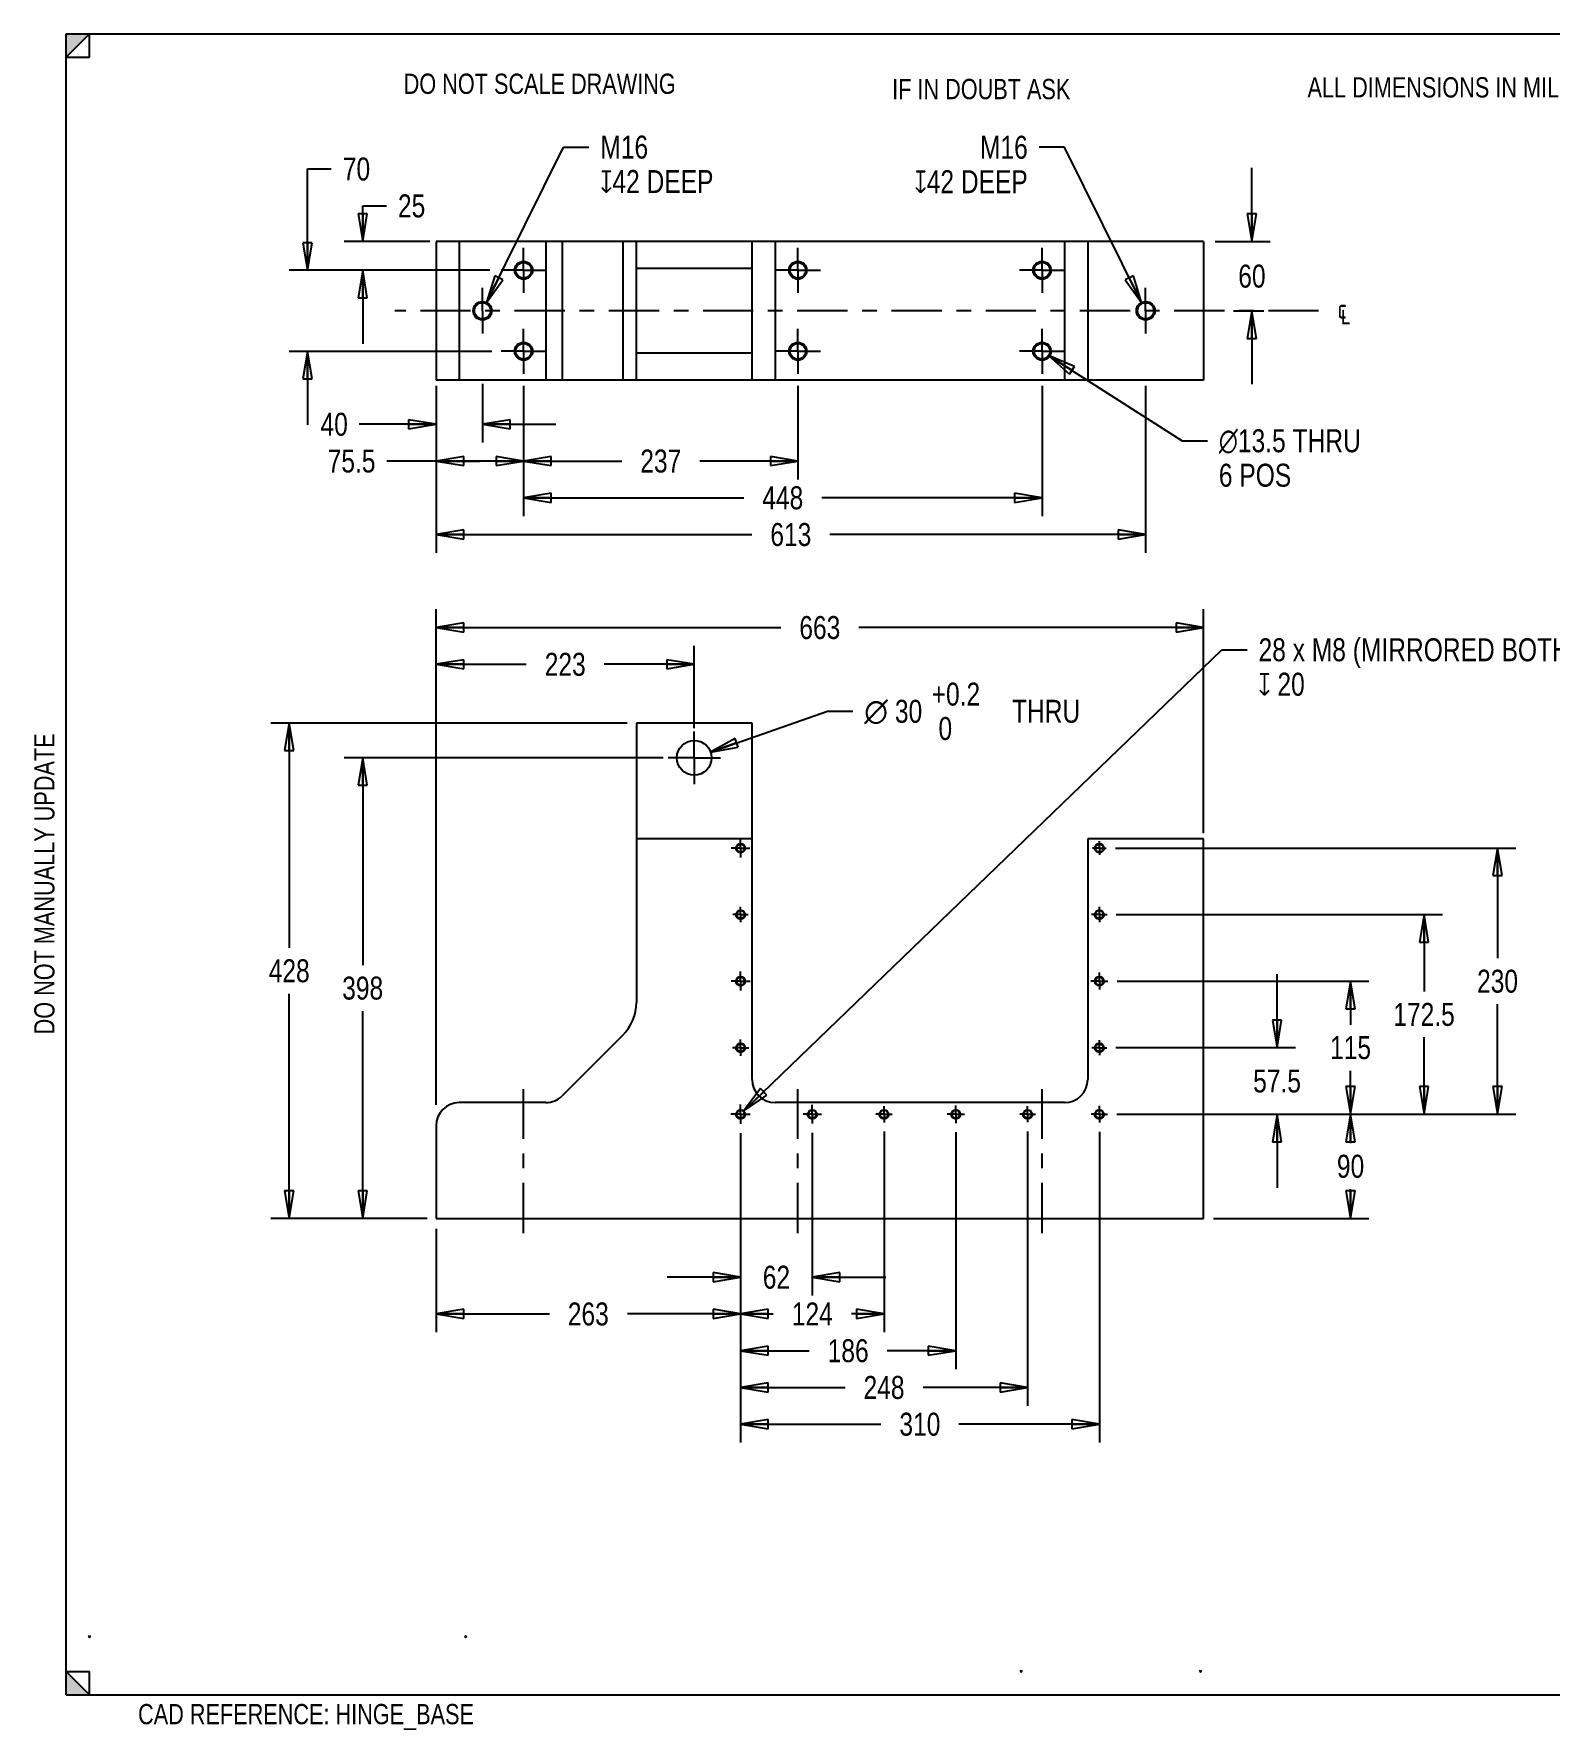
# Model space of a CAD drawing. Header units: inches. Extents: x 0.1 to 16.4, y 0 to 11.6.
# Drawn here: x 0.06 to 10.36, y 0.03 to 11.57 of the extents above; entities that cross this region are included whole.
import ezdxf

# ---------------------------------------------------------------- set-up
doc = ezdxf.new("R2010")
doc.units = ezdxf.units.IN
doc.header["$LTSCALE"] = 0.909449
doc.header["$MEASUREMENT"] = 0
doc.linetypes.add('CENTER', pattern=[0.6, 0.375, -0.075, 0.075, -0.075])
doc.linetypes.add('HIDDEN', pattern=[0.2, 0.1, -0.1])
doc.layers.get('0').update_dxf_attribs({"linetype": 'CONTINUOUS'})
for name, color, linetype in [('02___PRT_ALL_AXES', 7, 'CONTINUOUS'), ('DEFAULT_1', 7, 'CENTER'), ('DEFAULT_2', 8, 'HIDDEN')]:
    doc.layers.add(name, color=color, linetype=linetype)
doc.styles.get("Standard").update_dxf_attribs({"font": 'txt', "width": 0.8})
doc.styles.add('TEXTSTYLE_1', font='gdt', dxfattribs={"width": 0.8})
doc.dimstyles.new('DIMSTYLE_1', dxfattribs={"dimtxt": 0.15625, "dimasz": 0.1875, "dimexe": 0.125, "dimexo": 0.0625, "dimgap": 0.078125, "dimtad": 0, "dimtih": 1, "dimtoh": 1, "dimlfac": 5, "dimzin": 4, "dimdsep": 46, "dimtxsty": 'STANDARD', "dimblk": 'CLOSED', "dimblk1": 'CLOSED', "dimblk2": 'CLOSED', "dimcen": 0.09, "dimadec": 0, "dimazin": 0, "dimtp": 0.01, "dimtm": 0.01, "dimtfac": 1, "dimtofl": 0, "dimtmove": 0, "dimatfit": 3, "dimldrblk": 'CLOSED', "dimfxl": 1, "dimtolj": 1, "dimtzin": 4, "dimarcsym": 0})
doc.dimstyles.new('DIMSTYLE_2', dxfattribs={"dimtxt": 0.15625, "dimasz": 0.1875, "dimexe": 0.125, "dimexo": 0.0625, "dimgap": 0.09, "dimtad": 0, "dimtih": 1, "dimtoh": 1, "dimlfac": 5, "dimzin": 4, "dimdsep": 46, "dimtxsty": 'STANDARD', "dimblk": 'CLOSED', "dimblk1": 'CLOSED', "dimblk2": 'CLOSED', "dimcen": 0.09, "dimadec": 0, "dimazin": 0, "dimtp": 0.01, "dimtm": 0.01, "dimtfac": 1, "dimtofl": 0, "dimtmove": 0, "dimatfit": 2, "dimldrblk": 'CLOSED', "dimfxl": 1, "dimtolj": 1, "dimtzin": 4, "dimarcsym": 0})
doc.dimstyles.new('DIMSTYLE_3', dxfattribs={"dimtxt": 0.15625, "dimasz": 0.1875, "dimexe": 0.125, "dimexo": 0.0625, "dimgap": 0.09, "dimtad": 0, "dimtih": 1, "dimtoh": 1, "dimlfac": 5, "dimzin": 4, "dimdsep": 46, "dimtxsty": 'STANDARD', "dimblk": 'CLOSED', "dimblk1": 'CLOSED', "dimblk2": 'CLOSED', "dimcen": 0.09, "dimadec": 0, "dimazin": 0, "dimtol": 1, "dimtp": 0.2, "dimtfac": 1, "dimtofl": 0, "dimtmove": 0, "dimatfit": 2, "dimldrblk": 'CLOSED', "dimfxl": 1, "dimtolj": 1, "dimtzin": 4, "dimarcsym": 0})

# ---------------------------------------------------------------- blocks, each defined once
blk = doc.blocks.new('_CLOSED')
at = {"color": 0, "linetype": 'BYBLOCK'}
for p, q in [((0, 0), (-1, 0.167)), ((-1, 0.167), (-1, -0.167)), ((-1, -0.167), (0, 0)), ((-1, 0), (0, 0))]:
    blk.add_line(p, q, dxfattribs=at)
blk = doc.blocks.new('*D1')
at = {"color": 2, "linetype": 'CONTINUOUS'}
for p, q in [((4.092, 6.886), (1.667, 6.886)), ((1.792, 6.886), (1.792, 5.357)), ((1.792, 3.516), (1.792, 5.045)), ((2.73, 3.516), (1.667, 3.516))]:
    blk.add_line(p, q, dxfattribs=at)
at = {"color": 2, "linetype": 'CONTINUOUS', "xscale": 0.1875, "yscale": 0.1875, "zscale": 0.1875}
for p, rotation in [((1.792, 6.886), 90), ((1.792, 3.516), 270)]:
    blk.add_blockref('_CLOSED', p, dxfattribs=dict(at, rotation=rotation))
at = {"color": 2, "linetype": 'CONTINUOUS', "insert": (1.792, 5.279), "char_height": 0.1562, "width": 0.375, "attachment_point": 2, "line_spacing_factor": 0.9}
blk.add_mtext('428', dxfattribs=at)
blk = doc.blocks.new('*D3')
at = {"color": 2, "linetype": 'CONTINUOUS'}
for p, q in [((2.792, 5.209), (2.792, 7.661)), ((8.013, 6.138), (8.013, 7.661)), ((2.792, 7.536), (5.137, 7.536)), ((8.013, 7.536), (5.668, 7.536))]:
    blk.add_line(p, q, dxfattribs=at)
at = {"color": 2, "linetype": 'CONTINUOUS', "xscale": 0.1875, "yscale": 0.1875, "zscale": 0.1875, "rotation": 180}
blk.add_blockref('_CLOSED', (2.792, 7.536), dxfattribs=at)
at = {"color": 2, "linetype": 'CONTINUOUS', "xscale": 0.1875, "yscale": 0.1875, "zscale": 0.1875}
blk.add_blockref('_CLOSED', (8.013, 7.536), dxfattribs=at)
at = {"color": 2, "linetype": 'CONTINUOUS', "insert": (5.402, 7.614), "char_height": 0.1562, "width": 0.375, "attachment_point": 2, "line_spacing_factor": 0.9}
blk.add_mtext('663', dxfattribs=at)
blk = doc.blocks.new('*D4')
at = {"color": 2, "linetype": 'CONTINUOUS'}
for p, q in [((4.863, 3.618), (4.863, 2.741)), ((2.792, 3.444), (2.792, 2.741)), ((2.792, 2.866), (3.562, 2.866)), ((4.863, 2.866), (4.093, 2.866))]:
    blk.add_line(p, q, dxfattribs=at)
at = {"color": 2, "linetype": 'CONTINUOUS', "xscale": 0.1875, "yscale": 0.1875, "zscale": 0.1875, "rotation": 180}
blk.add_blockref('_CLOSED', (2.792, 2.866), dxfattribs=at)
at = {"color": 2, "linetype": 'CONTINUOUS', "xscale": 0.1875, "yscale": 0.1875, "zscale": 0.1875}
blk.add_blockref('_CLOSED', (4.863, 2.866), dxfattribs=at)
at = {"color": 2, "linetype": 'CONTINUOUS', "insert": (3.827, 2.944), "char_height": 0.1562, "width": 0.375, "attachment_point": 2, "line_spacing_factor": 0.9}
blk.add_mtext('263', dxfattribs=at)
blk = doc.blocks.new('*D5')
at = {"color": 2, "linetype": 'CONTINUOUS'}
for p, q in [((7.555, 4.225), (9.138, 4.225)), ((9.013, 4.225), (9.013, 4.027)), ((9.013, 3.516), (9.013, 3.714)), ((8.08, 3.516), (9.138, 3.516))]:
    blk.add_line(p, q, dxfattribs=at)
at = {"color": 2, "linetype": 'CONTINUOUS', "xscale": 0.1875, "yscale": 0.1875, "zscale": 0.1875}
for p, rotation in [((9.013, 4.225), 90), ((9.013, 3.516), 270)]:
    blk.add_blockref('_CLOSED', p, dxfattribs=dict(at, rotation=rotation))
at = {"color": 2, "linetype": 'CONTINUOUS', "insert": (9.013, 3.949), "char_height": 0.1562, "width": 0.25, "attachment_point": 2, "line_spacing_factor": 0.9}
blk.add_mtext('90', dxfattribs=at)
blk = doc.blocks.new('*D6')
at = {"color": 2, "linetype": 'CONTINUOUS'}
for p, q in [((4.886, 4.247), (8.137, 7.385)), ((8.137, 7.385), (8.309, 7.385))]:
    blk.add_line(p, q, dxfattribs=at)
at = {"color": 2, "linetype": 'CONTINUOUS', "xscale": 0.1875, "yscale": 0.1875, "zscale": 0.1875, "rotation": 223.985499978}
blk.add_blockref('_CLOSED', (4.886, 4.247), dxfattribs=at)
at = {"color": 2, "linetype": 'CONTINUOUS', "insert": (8.387, 7.463), "char_height": 0.15625, "width": 3.625, "attachment_point": 1, "line_spacing_factor": 0.9}
blk.add_mtext('28 x M8 (MIRRORED BOTH SIDES)\\P\\Fgdt;{\\Fgdt;x}\\Ftxt; 20', dxfattribs=at)
blk = doc.blocks.new('*D7')
at = {"color": 2, "linetype": 'CONTINUOUS'}
for p, q in [((2.792, 9.18), (2.792, 8.544)), ((3.387, 9.18), (3.387, 8.544)), ((3.089, 8.669), (2.457, 8.669)), ((2.792, 8.669), (3.089, 8.669)), ((3.387, 8.669), (3.089, 8.669))]:
    blk.add_line(p, q, dxfattribs=at)
at = {"color": 2, "linetype": 'CONTINUOUS', "xscale": 0.1875, "yscale": 0.1875, "zscale": 0.1875, "rotation": 180}
blk.add_blockref('_CLOSED', (2.792, 8.669), dxfattribs=at)
at = {"color": 2, "linetype": 'CONTINUOUS', "xscale": 0.1875, "yscale": 0.1875, "zscale": 0.1875}
blk.add_blockref('_CLOSED', (3.387, 8.669), dxfattribs=at)
at = {"color": 2, "linetype": 'CONTINUOUS', "insert": (2.379, 8.747), "char_height": 0.1562, "width": 0.5, "attachment_point": 3, "line_spacing_factor": 0.9}
blk.add_mtext('75.5', dxfattribs=at)
blk = doc.blocks.new('*D8')
at = {"color": 2, "linetype": 'CONTINUOUS'}
for p, q in [((1.917, 9.967), (1.917, 10.656)), ((1.917, 10.656), (2.078, 10.656)), ((3.157, 9.967), (1.792, 9.967)), ((3.17, 9.415), (1.792, 9.415)), ((1.917, 9.415), (1.917, 8.915))]:
    blk.add_line(p, q, dxfattribs=at)
at = {"color": 2, "linetype": 'CONTINUOUS', "xscale": 0.1875, "yscale": 0.1875, "zscale": 0.1875}
for p, rotation in [((1.917, 9.967), 270), ((1.917, 9.415), 90)]:
    blk.add_blockref('_CLOSED', p, dxfattribs=dict(at, rotation=rotation))
at = {"color": 2, "linetype": 'CONTINUOUS', "insert": (2.157, 10.734), "char_height": 0.1562, "width": 0.25, "attachment_point": 1, "line_spacing_factor": 0.9}
blk.add_mtext('70', dxfattribs=at)
blk = doc.blocks.new('*D9')
at = {"color": 2, "linetype": 'CONTINUOUS'}
for p, q in [((3.387, 9.18), (3.387, 8.544)), ((5.253, 9.18), (5.253, 8.544)), ((3.387, 8.669), (4.054, 8.669)), ((5.253, 8.669), (4.585, 8.669))]:
    blk.add_line(p, q, dxfattribs=at)
at = {"color": 2, "linetype": 'CONTINUOUS', "xscale": 0.1875, "yscale": 0.1875, "zscale": 0.1875, "rotation": 180}
blk.add_blockref('_CLOSED', (3.387, 8.669), dxfattribs=at)
at = {"color": 2, "linetype": 'CONTINUOUS', "xscale": 0.1875, "yscale": 0.1875, "zscale": 0.1875}
blk.add_blockref('_CLOSED', (5.253, 8.669), dxfattribs=at)
at = {"color": 2, "linetype": 'CONTINUOUS', "insert": (4.32, 8.747), "char_height": 0.1562, "width": 0.375, "attachment_point": 2, "line_spacing_factor": 0.9}
blk.add_mtext('237', dxfattribs=at)
blk = doc.blocks.new('*D10')
at = {"color": 2, "linetype": 'CONTINUOUS'}
for p, q in [((4.659, 6.689), (5.454, 6.966)), ((5.454, 6.966), (5.626, 6.966))]:
    blk.add_line(p, q, dxfattribs=at)
at = {"color": 2, "linetype": 'CONTINUOUS', "xscale": 0.1875, "yscale": 0.1875, "zscale": 0.1875, "rotation": 199.2116709099}
blk.add_blockref('_CLOSED', (4.659, 6.689), dxfattribs=at)
at = {"color": 2, "linetype": 'CONTINUOUS', "width": 0.8}
for s, p in [('+0.2', (6.163, 7.005)), ('30', (5.913, 6.888)), (' THRU', (6.663, 6.888)), (' 0', (6.163, 6.771))]:
    blk.add_text(s, height=0.1562, dxfattribs=at).set_placement(p)
at = {"color": 2, "linetype": 'CONTINUOUS', "style": 'TEXTSTYLE_1'}
blk.add_text('n', height=0.156, dxfattribs=at).set_placement((5.704, 6.888))
blk = doc.blocks.new('*D11')
at = {"color": 2, "linetype": 'CONTINUOUS'}
for p, q in [((8.513, 4.678), (8.513, 5.178)), ((7.417, 4.678), (8.638, 4.678)), ((7.423, 4.225), (8.638, 4.225)), ((8.513, 4.225), (8.513, 3.725))]:
    blk.add_line(p, q, dxfattribs=at)
at = {"color": 2, "linetype": 'CONTINUOUS', "xscale": 0.1875, "yscale": 0.1875, "zscale": 0.1875}
for p, rotation in [((8.513, 4.678), 270), ((8.513, 4.225), 90)]:
    blk.add_blockref('_CLOSED', p, dxfattribs=dict(at, rotation=rotation))
at = {"color": 2, "linetype": 'CONTINUOUS', "insert": (8.513, 4.529), "char_height": 0.1562, "width": 0.5, "attachment_point": 2, "line_spacing_factor": 0.9}
blk.add_mtext('57.5', dxfattribs=at)
blk = doc.blocks.new('*D12')
at = {"color": 2, "linetype": 'CONTINUOUS'}
for p, q in [((7.424, 5.13), (9.138, 5.13)), ((9.013, 5.13), (9.013, 4.834)), ((9.013, 4.225), (9.013, 4.521)), ((7.423, 4.225), (9.138, 4.225))]:
    blk.add_line(p, q, dxfattribs=at)
at = {"color": 2, "linetype": 'CONTINUOUS', "xscale": 0.1875, "yscale": 0.1875, "zscale": 0.1875}
for p, rotation in [((9.013, 5.13), 90), ((9.013, 4.225), 270)]:
    blk.add_blockref('_CLOSED', p, dxfattribs=dict(at, rotation=rotation))
at = {"color": 2, "linetype": 'CONTINUOUS', "insert": (9.013, 4.756), "char_height": 0.1562, "width": 0.375, "attachment_point": 2, "line_spacing_factor": 0.9}
blk.add_mtext('115', dxfattribs=at)
blk = doc.blocks.new('*D13')
at = {"color": 2, "linetype": 'CONTINUOUS'}
for p, q in [((7.419, 5.583), (9.638, 5.583)), ((9.513, 5.583), (9.513, 5.06)), ((9.513, 4.225), (9.513, 4.748)), ((7.423, 4.225), (9.638, 4.225))]:
    blk.add_line(p, q, dxfattribs=at)
at = {"color": 2, "linetype": 'CONTINUOUS', "xscale": 0.1875, "yscale": 0.1875, "zscale": 0.1875}
for p, rotation in [((9.513, 5.583), 90), ((9.513, 4.225), 270)]:
    blk.add_blockref('_CLOSED', p, dxfattribs=dict(at, rotation=rotation))
at = {"color": 2, "linetype": 'CONTINUOUS', "insert": (9.513, 4.982), "char_height": 0.1562, "width": 0.625, "attachment_point": 2, "line_spacing_factor": 0.9}
blk.add_mtext('172.5', dxfattribs=at)
blk = doc.blocks.new('*D14')
at = {"color": 2, "linetype": 'CONTINUOUS'}
for p, q in [((7.413, 6.036), (10.138, 6.036)), ((10.013, 6.036), (10.013, 5.287)), ((10.013, 4.225), (10.013, 4.974)), ((7.423, 4.225), (10.138, 4.225))]:
    blk.add_line(p, q, dxfattribs=at)
at = {"color": 2, "linetype": 'CONTINUOUS', "xscale": 0.1875, "yscale": 0.1875, "zscale": 0.1875}
for p, rotation in [((10.013, 6.036), 90), ((10.013, 4.225), 270)]:
    blk.add_blockref('_CLOSED', p, dxfattribs=dict(at, rotation=rotation))
at = {"color": 2, "linetype": 'CONTINUOUS', "insert": (10.013, 5.208), "char_height": 0.1562, "width": 0.375, "attachment_point": 2, "line_spacing_factor": 0.9}
blk.add_mtext('230', dxfattribs=at)
blk = doc.blocks.new('*D15')
at = {"color": 2, "linetype": 'CONTINUOUS'}
for p, q in [((4.863, 4.097), (4.863, 2.991)), ((5.351, 4.099), (5.351, 2.991)), ((4.863, 3.116), (4.363, 3.116)), ((5.351, 3.116), (5.851, 3.116))]:
    blk.add_line(p, q, dxfattribs=at)
at = {"color": 2, "linetype": 'CONTINUOUS', "xscale": 0.1875, "yscale": 0.1875, "zscale": 0.1875}
blk.add_blockref('_CLOSED', (4.863, 3.116), dxfattribs=at)
at = {"color": 2, "linetype": 'CONTINUOUS', "xscale": 0.1875, "yscale": 0.1875, "zscale": 0.1875, "rotation": 180}
blk.add_blockref('_CLOSED', (5.351, 3.116), dxfattribs=at)
at = {"color": 2, "linetype": 'CONTINUOUS', "insert": (5.107, 3.194), "char_height": 0.1562, "width": 0.25, "attachment_point": 2, "line_spacing_factor": 0.9}
blk.add_mtext('62', dxfattribs=at)
blk = doc.blocks.new('*D16')
at = {"color": 2, "linetype": 'CONTINUOUS'}
for p, q in [((4.863, 4.097), (4.863, 2.741)), ((5.839, 4.107), (5.839, 2.741)), ((4.863, 2.866), (5.085, 2.866)), ((5.839, 2.866), (5.617, 2.866))]:
    blk.add_line(p, q, dxfattribs=at)
at = {"color": 2, "linetype": 'CONTINUOUS', "xscale": 0.1875, "yscale": 0.1875, "zscale": 0.1875, "rotation": 180}
blk.add_blockref('_CLOSED', (4.863, 2.866), dxfattribs=at)
at = {"color": 2, "linetype": 'CONTINUOUS', "xscale": 0.1875, "yscale": 0.1875, "zscale": 0.1875}
blk.add_blockref('_CLOSED', (5.839, 2.866), dxfattribs=at)
at = {"color": 2, "linetype": 'CONTINUOUS', "insert": (5.351, 2.944), "char_height": 0.1562, "width": 0.375, "attachment_point": 2, "line_spacing_factor": 0.9}
blk.add_mtext('124', dxfattribs=at)
blk = doc.blocks.new('*D17')
at = {"color": 2, "linetype": 'CONTINUOUS'}
for p, q in [((4.863, 4.097), (4.863, 2.491)), ((6.327, 4.102), (6.327, 2.491)), ((4.863, 2.616), (5.33, 2.616)), ((6.327, 2.616), (5.861, 2.616))]:
    blk.add_line(p, q, dxfattribs=at)
at = {"color": 2, "linetype": 'CONTINUOUS', "xscale": 0.1875, "yscale": 0.1875, "zscale": 0.1875, "rotation": 180}
blk.add_blockref('_CLOSED', (4.863, 2.616), dxfattribs=at)
at = {"color": 2, "linetype": 'CONTINUOUS', "xscale": 0.1875, "yscale": 0.1875, "zscale": 0.1875}
blk.add_blockref('_CLOSED', (6.327, 2.616), dxfattribs=at)
at = {"color": 2, "linetype": 'CONTINUOUS', "insert": (5.595, 2.694), "char_height": 0.1562, "width": 0.375, "attachment_point": 2, "line_spacing_factor": 0.9}
blk.add_mtext('186', dxfattribs=at)
blk = doc.blocks.new('*D18')
at = {"color": 2, "linetype": 'CONTINUOUS'}
for p, q in [((4.863, 4.097), (4.863, 2.241)), ((6.816, 4.108), (6.816, 2.241)), ((4.863, 2.366), (5.574, 2.366)), ((6.816, 2.366), (6.105, 2.366))]:
    blk.add_line(p, q, dxfattribs=at)
at = {"color": 2, "linetype": 'CONTINUOUS', "xscale": 0.1875, "yscale": 0.1875, "zscale": 0.1875, "rotation": 180}
blk.add_blockref('_CLOSED', (4.863, 2.366), dxfattribs=at)
at = {"color": 2, "linetype": 'CONTINUOUS', "xscale": 0.1875, "yscale": 0.1875, "zscale": 0.1875}
blk.add_blockref('_CLOSED', (6.816, 2.366), dxfattribs=at)
at = {"color": 2, "linetype": 'CONTINUOUS', "insert": (5.839, 2.444), "char_height": 0.1562, "width": 0.375, "attachment_point": 2, "line_spacing_factor": 0.9}
blk.add_mtext('248', dxfattribs=at)
blk = doc.blocks.new('*D19')
at = {"color": 2, "linetype": 'CONTINUOUS'}
for p, q in [((4.863, 4.097), (4.863, 1.991)), ((7.304, 4.106), (7.304, 1.991)), ((4.863, 2.116), (5.818, 2.116)), ((7.304, 2.116), (6.349, 2.116))]:
    blk.add_line(p, q, dxfattribs=at)
at = {"color": 2, "linetype": 'CONTINUOUS', "xscale": 0.1875, "yscale": 0.1875, "zscale": 0.1875, "rotation": 180}
blk.add_blockref('_CLOSED', (4.863, 2.116), dxfattribs=at)
at = {"color": 2, "linetype": 'CONTINUOUS', "xscale": 0.1875, "yscale": 0.1875, "zscale": 0.1875}
blk.add_blockref('_CLOSED', (7.304, 2.116), dxfattribs=at)
at = {"color": 2, "linetype": 'CONTINUOUS', "insert": (6.083, 2.194), "char_height": 0.1562, "width": 0.375, "attachment_point": 2, "line_spacing_factor": 0.9}
blk.add_mtext('310', dxfattribs=at)
blk = doc.blocks.new('*D20')
at = {"color": 2, "linetype": 'CONTINUOUS'}
for p, q in [((2.292, 10.163), (2.292, 10.405)), ((2.292, 10.405), (2.453, 10.405)), ((2.748, 10.163), (2.167, 10.163)), ((2.773, 9.967), (2.167, 9.967)), ((2.292, 9.967), (2.292, 9.467))]:
    blk.add_line(p, q, dxfattribs=at)
at = {"color": 2, "linetype": 'CONTINUOUS', "xscale": 0.1875, "yscale": 0.1875, "zscale": 0.1875}
for p, rotation in [((2.292, 10.163), 270), ((2.292, 9.967), 90)]:
    blk.add_blockref('_CLOSED', p, dxfattribs=dict(at, rotation=rotation))
at = {"color": 2, "linetype": 'CONTINUOUS', "insert": (2.532, 10.483), "char_height": 0.1562, "width": 0.25, "attachment_point": 1, "line_spacing_factor": 0.9}
blk.add_mtext('25', dxfattribs=at)
blk = doc.blocks.new('*D23')
at = {"color": 2, "linetype": 'CONTINUOUS'}
for p, q in [((2.792, 4.289), (2.792, 7.411)), ((4.548, 6.851), (4.548, 7.411)), ((2.792, 7.286), (3.404, 7.286)), ((4.548, 7.286), (3.936, 7.286))]:
    blk.add_line(p, q, dxfattribs=at)
at = {"color": 2, "linetype": 'CONTINUOUS', "xscale": 0.1875, "yscale": 0.1875, "zscale": 0.1875, "rotation": 180}
blk.add_blockref('_CLOSED', (2.792, 7.286), dxfattribs=at)
at = {"color": 2, "linetype": 'CONTINUOUS', "xscale": 0.1875, "yscale": 0.1875, "zscale": 0.1875}
blk.add_blockref('_CLOSED', (4.548, 7.286), dxfattribs=at)
at = {"color": 2, "linetype": 'CONTINUOUS', "insert": (3.67, 7.364), "char_height": 0.1562, "width": 0.375, "attachment_point": 2, "line_spacing_factor": 0.9}
blk.add_mtext('223', dxfattribs=at)
blk = doc.blocks.new('*D24')
at = {"color": 2, "linetype": 'CONTINUOUS'}
for p, q in [((4.337, 6.65), (2.167, 6.65)), ((2.292, 6.65), (2.292, 5.239)), ((2.292, 3.516), (2.292, 4.927)), ((2.73, 3.516), (2.167, 3.516))]:
    blk.add_line(p, q, dxfattribs=at)
at = {"color": 2, "linetype": 'CONTINUOUS', "xscale": 0.1875, "yscale": 0.1875, "zscale": 0.1875}
for p, rotation in [((2.292, 6.65), 90), ((2.292, 3.516), 270)]:
    blk.add_blockref('_CLOSED', p, dxfattribs=dict(at, rotation=rotation))
at = {"color": 2, "linetype": 'CONTINUOUS', "insert": (2.292, 5.161), "char_height": 0.1562, "width": 0.375, "attachment_point": 2, "line_spacing_factor": 0.9}
blk.add_mtext('398', dxfattribs=at)
blk = doc.blocks.new('*D25')
at = {"color": 2, "linetype": 'CONTINUOUS'}
for p, q in [((2.792, 9.18), (2.792, 8.794)), ((3.107, 9.195), (3.107, 8.794)), ((2.792, 8.919), (2.269, 8.919)), ((3.107, 8.919), (3.607, 8.919))]:
    blk.add_line(p, q, dxfattribs=at)
at = {"color": 2, "linetype": 'CONTINUOUS', "xscale": 0.1875, "yscale": 0.1875, "zscale": 0.1875}
blk.add_blockref('_CLOSED', (2.792, 8.919), dxfattribs=at)
at = {"color": 2, "linetype": 'CONTINUOUS', "xscale": 0.1875, "yscale": 0.1875, "zscale": 0.1875, "rotation": 180}
blk.add_blockref('_CLOSED', (3.107, 8.919), dxfattribs=at)
at = {"color": 2, "linetype": 'CONTINUOUS', "insert": (2.191, 8.997), "char_height": 0.1562, "width": 0.25, "attachment_point": 3, "line_spacing_factor": 0.9}
blk.add_mtext('40', dxfattribs=at)
blk = doc.blocks.new('*D26')
at = {"color": 2, "linetype": 'CONTINUOUS'}
for p, q in [((3.135, 9.748), (3.659, 10.805)), ((3.659, 10.805), (3.831, 10.805))]:
    blk.add_line(p, q, dxfattribs=at)
at = {"color": 2, "linetype": 'CONTINUOUS', "xscale": 0.1875, "yscale": 0.1875, "zscale": 0.1875, "rotation": 243.6558095103}
blk.add_blockref('_CLOSED', (3.135, 9.748), dxfattribs=at)
at = {"color": 2, "linetype": 'CONTINUOUS', "insert": (3.909, 10.883), "char_height": 0.15625, "width": 1.09635, "attachment_point": 1, "line_spacing_factor": 0.9}
blk.add_mtext('M16 \\P\\Fgdt;{\\Fgdt;x}\\Ftxt;42 DEEP', dxfattribs=at)
blk = doc.blocks.new('*D27')
at = {"color": 2, "linetype": 'CONTINUOUS'}
for p, q in [((8.342, 10.163), (8.342, 10.663)), ((8.093, 10.163), (8.467, 10.163)), ((8.217, 9.691), (8.423, 9.691)), ((8.342, 9.691), (8.342, 9.191))]:
    blk.add_line(p, q, dxfattribs=at)
at = {"color": 2, "linetype": 'CONTINUOUS', "xscale": 0.1875, "yscale": 0.1875, "zscale": 0.1875}
for p, rotation in [((8.342, 10.163), 270), ((8.342, 9.691), 90)]:
    blk.add_blockref('_CLOSED', p, dxfattribs=dict(at, rotation=rotation))
at = {"color": 2, "linetype": 'CONTINUOUS', "insert": (8.342, 10.005), "char_height": 0.1562, "width": 0.25, "attachment_point": 2, "line_spacing_factor": 0.9}
blk.add_mtext('60', dxfattribs=at)
blk = doc.blocks.new('*D28')
at = {"color": 2, "linetype": 'CONTINUOUS'}
for p, q in [((2.792, 9.18), (2.792, 8.044)), ((7.619, 9.18), (7.619, 8.044)), ((2.792, 8.169), (4.94, 8.169)), ((7.619, 8.169), (5.471, 8.169))]:
    blk.add_line(p, q, dxfattribs=at)
at = {"color": 2, "linetype": 'CONTINUOUS', "xscale": 0.1875, "yscale": 0.1875, "zscale": 0.1875, "rotation": 180}
blk.add_blockref('_CLOSED', (2.792, 8.169), dxfattribs=at)
at = {"color": 2, "linetype": 'CONTINUOUS', "xscale": 0.1875, "yscale": 0.1875, "zscale": 0.1875}
blk.add_blockref('_CLOSED', (7.619, 8.169), dxfattribs=at)
at = {"color": 2, "linetype": 'CONTINUOUS', "insert": (5.205, 8.247), "char_height": 0.1562, "width": 0.375, "attachment_point": 2, "line_spacing_factor": 0.9}
blk.add_mtext('613', dxfattribs=at)
blk = doc.blocks.new('*D29')
at = {"color": 2, "linetype": 'CONTINUOUS'}
for p, q in [((7.067, 10.804), (6.895, 10.804)), ((7.591, 9.747), (7.067, 10.804))]:
    blk.add_line(p, q, dxfattribs=at)
at = {"color": 2, "linetype": 'CONTINUOUS', "xscale": 0.1875, "yscale": 0.1875, "zscale": 0.1875, "rotation": 296.3622790497}
blk.add_blockref('_CLOSED', (7.591, 9.747), dxfattribs=at)
at = {"color": 2, "linetype": 'CONTINUOUS', "insert": (6.817, 10.882), "char_height": 0.15625, "width": 1.09635, "attachment_point": 3, "line_spacing_factor": 0.9}
blk.add_mtext('M16\\P\\Fgdt;{\\Fgdt;x}\\Ftxt;42 DEEP', dxfattribs=at)
blk = doc.blocks.new('*D30')
at = {"color": 2, "linetype": 'CONTINUOUS'}
for p, q in [((3.387, 9.18), (3.387, 8.294)), ((6.914, 9.18), (6.914, 8.294)), ((3.387, 8.419), (4.885, 8.419)), ((6.914, 8.419), (5.416, 8.419))]:
    blk.add_line(p, q, dxfattribs=at)
at = {"color": 2, "linetype": 'CONTINUOUS', "xscale": 0.1875, "yscale": 0.1875, "zscale": 0.1875, "rotation": 180}
blk.add_blockref('_CLOSED', (3.387, 8.419), dxfattribs=at)
at = {"color": 2, "linetype": 'CONTINUOUS', "xscale": 0.1875, "yscale": 0.1875, "zscale": 0.1875}
blk.add_blockref('_CLOSED', (6.914, 8.419), dxfattribs=at)
at = {"color": 2, "linetype": 'CONTINUOUS', "insert": (5.15, 8.497), "char_height": 0.1562, "width": 0.375, "attachment_point": 2, "line_spacing_factor": 0.9}
blk.add_mtext('448', dxfattribs=at)
blk = doc.blocks.new('*D31')
at = {"color": 2, "linetype": 'CONTINUOUS'}
for p, q in [((6.959, 9.387), (7.867, 8.807)), ((7.867, 8.807), (8.039, 8.807))]:
    blk.add_line(p, q, dxfattribs=at)
at = {"color": 2, "linetype": 'CONTINUOUS', "xscale": 0.1875, "yscale": 0.1875, "zscale": 0.1875, "rotation": 147.4189480422}
blk.add_blockref('_CLOSED', (6.959, 9.387), dxfattribs=at)
at = {"color": 2, "linetype": 'CONTINUOUS', "insert": (8.117, 8.885), "char_height": 0.15625, "width": 1.33333, "attachment_point": 1, "line_spacing_factor": 0.9, "style": 'TEXTSTYLE_1'}
blk.add_mtext('{\\Fgdt;n}\\Ftxt;13.5 THRU\\P6 POS', dxfattribs=at)

msp = doc.modelspace()

# ---------------------------------------------------------------- hatches: boundary and pattern name
at = {"linetype": 'CONTINUOUS'}
h = msp.add_hatch(color=2, dxfattribs=at)
edge = h.paths.add_edge_path()
edge.add_line((0.2756, 11.5748), (0.4331, 11.5748))
edge.add_line((0.2756, 11.4173), (0.2756, 11.5748))
edge.add_line((0.2756, 11.4173), (0.4331, 11.5748))
h = msp.add_hatch(color=2, dxfattribs=at)
edge = h.paths.add_edge_path()
edge.add_line((0.2756, 0.2756), (0.2756, 0.4331))
edge.add_line((0.2756, 0.2756), (0.4331, 0.2756))
edge.add_line((0.4331, 0.2756), (0.2756, 0.4331))

# ---------------------------------------------------------------- linework, layer by layer
at = {"color": 7, "linetype": 'CONTINUOUS'}
for p, q in [((0.2756, 11.4173), (0.4331, 11.5748)), ((0.2756, 11.4173), (0.2756, 11.5748)), ((0.2756, 11.5748), (0.4331, 11.5748)), ((0.4331, 11.4173), (0.4331, 11.5748)), ((0.4331, 11.5748), (16.2598, 11.5748)), ((0.2756, 0.4331), (0.2756, 11.4173)), ((0.2756, 11.4173), (0.4331, 11.4173)), ((2.7921, 10.1635), (2.7921, 9.2186)), ((8.0125, 10.1635), (2.7921, 10.1635)), ((2.9495, 10.1635), (2.9495, 9.2186)), ((3.5379, 10.1635), (3.5379, 9.2186)), ((3.6492, 10.1635), (3.6492, 9.2186)), ((4.062, 10.1635), (4.062, 9.2186)), ((4.1543, 9.2186), (4.1543, 10.1635)), ((4.9417, 9.2186), (4.9417, 10.1635)), ((5.0991, 10.1635), (5.0991, 9.2186)), ((7.0676, 10.1635), (7.0676, 9.2186)), ((7.2251, 10.1635), (7.2251, 9.2186)), ((8.0125, 10.1635), (8.0125, 9.2186)), ((4.9417, 9.9785), (4.1543, 9.9785)), ((4.9417, 9.4037), (4.1543, 9.4037)), ((8.0125, 9.2186), (2.7921, 9.2186)), ((4.1543, 6.8862), (4.1543, 4.9852)), ((4.9417, 6.8862), (4.1543, 6.8862)), ((4.9417, 4.461), (4.9417, 6.8862)), ((4.9417, 6.0988), (4.1543, 6.0988)), ((8.0125, 6.0988), (7.2251, 6.0988)), ((7.2251, 6.0988), (7.2251, 4.461)), ((8.0125, 3.5161), (8.0125, 6.0988)), ((4.062, 4.7625), (3.6492, 4.3497)), ((3.5379, 4.3035), (2.9495, 4.3035)), ((7.0676, 4.3035), (5.0991, 4.3035)), ((2.7921, 4.146), (2.7921, 3.5161)), ((2.7921, 3.5161), (8.0125, 3.5161)), ((0.4392, 0.6631), (0.4269, 0.6754)), ((0.4392, 0.6754), (0.4269, 0.6631)), ((2.9983, 0.6631), (2.986, 0.6754)), ((2.9983, 0.6754), (2.986, 0.6631)), ((0.4331, 0.2756), (0.2756, 0.4331)), ((0.2756, 0.2756), (0.2756, 0.4331)), ((0.2756, 0.4331), (0.4331, 0.4331)), ((0.4331, 0.2756), (0.4331, 0.4331)), ((6.7778, 0.4269), (6.7655, 0.4392)), ((6.7778, 0.4392), (6.7655, 0.4269)), ((7.9983, 0.4269), (7.986, 0.4392)), ((7.9983, 0.4392), (7.986, 0.4269)), ((0.2756, 0.2756), (0.4331, 0.2756)), ((0.4331, 0.2756), (16.2598, 0.2756))]:
    msp.add_line(p, q, dxfattribs=at)
for centre, radius in [((3.3865, 9.9666), 0.061), ((3.3865, 9.9666), 0.0531), ((5.2527, 9.9666), 0.061), ((5.2527, 9.9666), 0.0531), ((6.9141, 9.9666), 0.061), ((6.9141, 9.9666), 0.0531), ((3.107, 9.6911), 0.063), ((3.107, 9.6911), 0.0551), ((7.6188, 9.6911), 0.063), ((7.6188, 9.6911), 0.0551), ((3.3865, 9.4155), 0.061), ((3.3865, 9.4155), 0.0531), ((5.2527, 9.4155), 0.061), ((5.2527, 9.4155), 0.0531), ((6.9141, 9.4155), 0.061), ((6.9141, 9.4155), 0.0531), ((4.548, 6.65), 0.1181), ((4.8629, 6.0358), 0.0307), ((4.8629, 6.0358), 0.0268), ((7.3039, 6.0358), 0.0307), ((7.3039, 6.0358), 0.0268), ((4.8629, 5.5831), 0.0307), ((4.8629, 5.5831), 0.0268), ((7.3039, 5.5831), 0.0307), ((7.3039, 5.5831), 0.0268), ((4.8629, 5.1303), 0.0307), ((4.8629, 5.1303), 0.0268), ((7.3039, 5.1303), 0.0307), ((7.3039, 5.1303), 0.0268), ((4.8629, 4.6775), 0.0307), ((4.8629, 4.6775), 0.0268), ((7.3039, 4.6775), 0.0307), ((7.3039, 4.6775), 0.0268), ((4.8629, 4.2248), 0.0307), ((4.8629, 4.2248), 0.0268), ((5.3511, 4.2248), 0.0307), ((5.3511, 4.2248), 0.0268), ((5.8393, 4.2248), 0.0307), ((5.8393, 4.2248), 0.0268), ((6.3275, 4.2248), 0.0307), ((6.3275, 4.2248), 0.0268), ((6.8157, 4.2248), 0.0307), ((6.8157, 4.2248), 0.0268), ((7.3039, 4.2248), 0.0307), ((7.3039, 4.2248), 0.0268)]:
    msp.add_circle(centre, radius, dxfattribs=at)
for centre, radius, start, end in [((3.8393, 4.9852), 0.315, 315, 360), ((5.0991, 4.461), 0.1575, 180, 270), ((7.0676, 4.461), 0.1575, 270, 360), ((2.9495, 4.146), 0.1575, 90, 180), ((3.5379, 4.461), 0.1575, 270, 315)]:
    msp.add_arc(centre, radius, start, end, dxfattribs=at)
at = {"layer": '02___PRT_ALL_AXES', "color": 7, "linetype": 'CENTER'}
for p, q in [((3.3865, 9.9666), (3.3865, 10.1198)), ((5.2527, 9.9666), (5.2527, 10.1198)), ((6.9141, 9.9666), (6.9141, 10.1198)), ((3.3865, 9.9666), (3.2334, 9.9666)), ((3.3865, 9.9666), (3.3865, 9.8135)), ((3.3865, 9.9666), (3.5397, 9.9666)), ((5.2527, 9.9666), (5.0995, 9.9666)), ((5.2527, 9.9666), (5.2527, 9.8135)), ((5.2527, 9.9666), (5.4058, 9.9666)), ((6.9141, 9.9666), (6.761, 9.9666)), ((6.9141, 9.9666), (7.0673, 9.9666)), ((6.9141, 9.9666), (6.9141, 9.8135)), ((3.107, 9.6911), (3.107, 9.8462)), ((7.6188, 9.6911), (7.6188, 9.8462)), ((8.7953, 9.6911), (2.5104, 9.6911)), ((3.107, 9.6911), (3.107, 9.5359)), ((7.6188, 9.6911), (7.6188, 9.5359)), ((3.3865, 9.4155), (3.3865, 9.5686)), ((5.2527, 9.4155), (5.2527, 9.5686)), ((6.9141, 9.4155), (6.9141, 9.5686)), ((3.3865, 9.4155), (3.2334, 9.4155)), ((3.3865, 9.4155), (3.3865, 9.2623)), ((3.3865, 9.4155), (3.5397, 9.4155)), ((5.2527, 9.4155), (5.0995, 9.4155)), ((5.2527, 9.4155), (5.4058, 9.4155)), ((5.2527, 9.4155), (5.2527, 9.2623)), ((6.9141, 9.4155), (6.761, 9.4155)), ((6.9141, 9.4155), (7.0673, 9.4155)), ((6.9141, 9.4155), (6.9141, 9.2623)), ((4.548, 6.65), (4.548, 6.8286)), ((4.548, 6.65), (4.3694, 6.65)), ((4.548, 6.65), (4.548, 6.4714)), ((4.548, 6.65), (4.7266, 6.65)), ((4.8629, 6.0358), (4.799, 6.0358)), ((4.8629, 6.0358), (4.8629, 6.0997)), ((4.8629, 6.0358), (4.8629, 5.9719)), ((4.8629, 6.0358), (4.9268, 6.0358)), ((4.8629, 5.5831), (4.8111, 5.5831)), ((4.8629, 5.5831), (4.8629, 5.6349)), ((4.8629, 5.5831), (4.8629, 5.5312)), ((4.8629, 5.5831), (4.9148, 5.5831)), ((4.8629, 5.1303), (4.8629, 5.1951)), ((4.8629, 5.1303), (4.7981, 5.1303)), ((4.8629, 5.1303), (4.8629, 5.0655)), ((4.8629, 5.1303), (4.9278, 5.1303)), ((4.8629, 4.6775), (4.8629, 4.7329)), ((4.8629, 4.6775), (4.8076, 4.6775)), ((4.8629, 4.6775), (4.8629, 4.6222)), ((4.8629, 4.6775), (4.9183, 4.6775)), ((3.3865, 3.4161), (3.3865, 4.3957)), ((5.2527, 3.4161), (5.2527, 4.3957)), ((6.9141, 3.4161), (6.9141, 4.3957)), ((4.8629, 4.2248), (4.8629, 4.2899)), ((5.3511, 4.2248), (5.3511, 4.2882)), ((5.8393, 4.2248), (5.8393, 4.2801)), ((6.3275, 4.2248), (6.3275, 4.2847)), ((6.8157, 4.2248), (6.8157, 4.2786)), ((4.8629, 4.2248), (4.7978, 4.2248)), ((4.8629, 4.2248), (4.928, 4.2248)), ((4.8629, 4.2248), (4.8629, 4.1597)), ((5.3511, 4.2248), (5.2877, 4.2248)), ((5.3511, 4.2248), (5.4145, 4.2248)), ((5.3511, 4.2248), (5.3511, 4.1614)), ((5.8393, 4.2248), (5.784, 4.2248)), ((5.8393, 4.2248), (5.8946, 4.2248)), ((5.8393, 4.2248), (5.8393, 4.1695)), ((6.3275, 4.2248), (6.2676, 4.2248)), ((6.3275, 4.2248), (6.3874, 4.2248)), ((6.3275, 4.2248), (6.3275, 4.1649)), ((6.8157, 4.2248), (6.7618, 4.2248)), ((6.8157, 4.2248), (6.8695, 4.2248)), ((6.8157, 4.2248), (6.8157, 4.1709))]:
    msp.add_line(p, q, dxfattribs=at)
at = {"layer": 'DEFAULT_1', "color": 7, "linetype": 'CENTER'}
for p, q in [((7.3039, 6.0358), (7.2574, 6.0358)), ((7.3039, 6.0358), (7.3039, 6.0823)), ((7.3039, 6.0358), (7.3504, 6.0358)), ((7.3039, 6.0358), (7.3039, 5.9893)), ((7.3039, 5.5831), (7.2513, 5.5831)), ((7.3039, 5.5831), (7.3039, 5.6356)), ((7.3039, 5.5831), (7.3564, 5.5831)), ((7.3039, 5.5831), (7.3039, 5.5305)), ((7.3039, 5.1303), (7.2462, 5.1303)), ((7.3039, 5.1303), (7.3039, 5.188)), ((7.3039, 5.1303), (7.3616, 5.1303)), ((7.3039, 5.1303), (7.3039, 5.0726)), ((7.3039, 4.6775), (7.2528, 4.6775)), ((7.3039, 4.6775), (7.3039, 4.7286)), ((7.3039, 4.6775), (7.355, 4.6775)), ((7.3039, 4.6775), (7.3039, 4.6265)), ((7.3039, 4.2248), (7.3039, 4.281)), ((7.3039, 4.2248), (7.2477, 4.2248)), ((7.3039, 4.2248), (7.3601, 4.2248)), ((7.3039, 4.2248), (7.3039, 4.1686))]:
    msp.add_line(p, q, dxfattribs=at)
at = {"layer": 'DEFAULT_2', "color": 8, "linetype": 'HIDDEN'}
for centre in [(4.8629, 6.0358), (7.3039, 6.0358), (4.8629, 5.5831), (7.3039, 5.5831), (4.8629, 5.1303), (7.3039, 5.1303), (4.8629, 4.6775), (7.3039, 4.6775), (4.8629, 4.2248), (5.3511, 4.2248), (5.8393, 4.2248), (6.3275, 4.2248), (6.8157, 4.2248), (7.3039, 4.2248)]:
    msp.add_circle(centre, 0.0315, dxfattribs=at)

# ---------------------------------------------------------------- texts
at = {"color": 2, "linetype": 'CONTINUOUS', "char_height": 0.137795, "attachment_point": 2, "line_spacing_factor": 0.9}
for s, insert, width in [('DO NOT SCALE DRAWING', (3.4964, 11.3047), 2.204724), ('IF IN DOUBT ASK', (6.5004, 11.2686), 1.653543), ('ALL DIMENSIONS IN MILLIMETRES', (9.9447, 11.2803), 3.19685), ('CAD REFERENCE: HINGE_BASE', (1.9065, 0.2123), 2.755906)]:
    msp.add_mtext(s, dxfattribs=dict(at, insert=insert, width=width))
at = {"color": 2, "linetype": 'CONTINUOUS', "insert": (8.9235, 9.7699), "char_height": 0.15625, "width": 0.247396, "attachment_point": 1, "line_spacing_factor": 0.9, "style": 'TEXTSTYLE_1'}
msp.add_mtext('{\\Fgdt;q}', dxfattribs=at)
at = {"color": 2, "linetype": 'CONTINUOUS', "insert": (0.0573, 5.7918), "char_height": 0.137795, "width": 2.425197, "attachment_point": 2, "rotation": 90, "line_spacing_factor": 0.9}
msp.add_mtext('DO NOT MANUALLY UPDATE', dxfattribs=at)

# ---------------------------------------------------------------- dimensions: what is measured, and where the dimension line sits
at = {"color": 2, "linetype": 'CONTINUOUS'}
for p1, p2, text, dimstyle, picture, middle in [((3.135, 9.7475), (3.0791, 9.6346), 'M<> \\P{\\Fgdt;x}42 DEEP', 'DIMSTYLE_2', '*D26', (4.457, 10.6881)), ((7.5909, 9.7475), (7.6468, 9.6346), 'M<>\\P{\\Fgdt;x}42 DEEP', 'DIMSTYLE_2', '*D29', (6.2692, 10.6867)), ((6.9589, 9.3868), (6.8693, 9.4441), '%%c<> THRU\\P6 POS', 'DIMSTYLE_2', '*D31', (8.7836, 8.6893)), ((4.88559, 4.24666), (4.84026, 4.20291), '28 x M<> (MIRRORED BOTH SIDES)\\P{\\Fgdt;x} 20', 'DIMSTYLE_2', '*D6', (10.19961, 7.26784)), ((4.6595, 6.6888), (4.4364, 6.6111), '%%c<> THRU', 'DIMSTYLE_3', '*D10', (6.4961, 6.9658))]:
    dim = msp.add_diameter_dim_2p(p1=p1, p2=p2, text=text, dimstyle=dimstyle, override={"dimpost": '<>'}, dxfattribs=at)
    dim.commit()
    dim.dimension.update_dxf_attribs({"geometry": picture, "text_midpoint": middle, "dimtype": 163})
for base, p1, p2, angle, picture, middle in [((1.9171, 9.9666), (3.2322, 9.4155), (3.2194, 9.9666), 90, '*D8', (2.2816, 10.656)), ((8.3416, 9.6911), (8.0309, 10.1635), (8.1541, 9.6911), 270, '*D27', (8.3416, 9.9273)), ((2.2921, 9.9666), (2.8104, 10.1635), (2.8351, 9.9666), 270, '*D20', (2.6605, 10.4046)), ((2.7921, 7.5362), (8.0125, 6.0754), (2.7921, 5.1464), 180, '*D3', (5.4062, 7.5362)), ((1.7921, 3.5161), (4.1543, 6.8862), (2.7921, 3.5161), 270, '*D1', (1.796, 5.2012)), ((2.2921, 6.65), (2.7921, 3.5161), (4.3998, 6.65), 90, '*D24', (2.296, 5.0831)), ((10.01253, 6.03581), (7.36008, 4.22479), (7.35038, 6.03581), 90, '*D14', (10.01253, 5.1303)), ((9.5125, 5.5831), (7.3601, 4.2248), (7.3564, 5.5831), 90, '*D13', (9.5321, 4.9039)), ((8.5125, 4.6775), (7.3601, 4.2248), (7.355, 4.6775), 90, '*D11', (8.5164, 4.4512)), ((9.0125, 5.1303), (7.3601, 4.2248), (7.3616, 5.1303), 90, '*D12', (9.0321, 4.6775)), ((9.0125, 4.2248), (8.0179, 3.5161), (7.4926, 4.2248), 90, '*D5', (9.0125, 3.8705))]:
    dim = msp.add_linear_dim(base=base, p1=p1, p2=p2, angle=angle, dimstyle='DIMSTYLE_1', dxfattribs=at)
    dim.commit()
    dim.dimension.update_dxf_attribs({"geometry": picture, "text_midpoint": middle, "dimtype": 160})
for base, p1, p2, picture, middle in [((3.3865, 8.6686), (2.7921, 9.2429), (3.3865, 9.2429), '*D7', (2.1326, 8.6686)), ((3.107, 8.9186), (2.7921, 9.2429), (3.107, 9.2573), '*D25', (2.0662, 8.9186)), ((7.6188, 8.1686), (2.7921, 9.2429), (7.6188, 9.2429), '*D28', (5.2093, 8.1686)), ((5.2527, 8.6686), (3.3865, 9.2429), (5.2527, 9.2429), '*D9', (4.3196, 8.6686)), ((6.9141, 8.4186), (3.3865, 9.2429), (6.9141, 9.2429), '*D30', (5.1542, 8.4186)), ((4.548, 7.2862), (2.7921, 4.2261), (4.548, 6.7882), '*D23', (3.6739, 7.2862)), ((5.3511, 3.1161), (4.8629, 4.1597), (5.3511, 4.1614), '*D15', (5.107, 3.1161)), ((6.8157, 2.3661), (4.8629, 4.1597), (6.8157, 4.1709), '*D18', (5.8432, 2.3661)), ((5.8393, 2.8661), (4.8629, 4.1597), (5.8393, 4.1695), '*D16', (5.3706, 2.8661)), ((7.30387, 2.11612), (4.86292, 4.15967), (7.30387, 4.16858), '*D19', (6.0834, 2.11612)), ((6.3275, 2.6161), (4.8629, 4.1597), (6.3275, 4.1649), '*D17', (5.6108, 2.6161)), ((4.8629, 2.8661), (2.7921, 3.5061), (4.8629, 3.6807), '*D4', (3.8314, 2.8661))]:
    dim = msp.add_linear_dim(base=base, p1=p1, p2=p2, dimstyle='DIMSTYLE_1', dxfattribs=at)
    dim.commit()
    dim.dimension.update_dxf_attribs({"geometry": picture, "text_midpoint": middle, "dimtype": 160})

doc.saveas('drawing.dxf')
